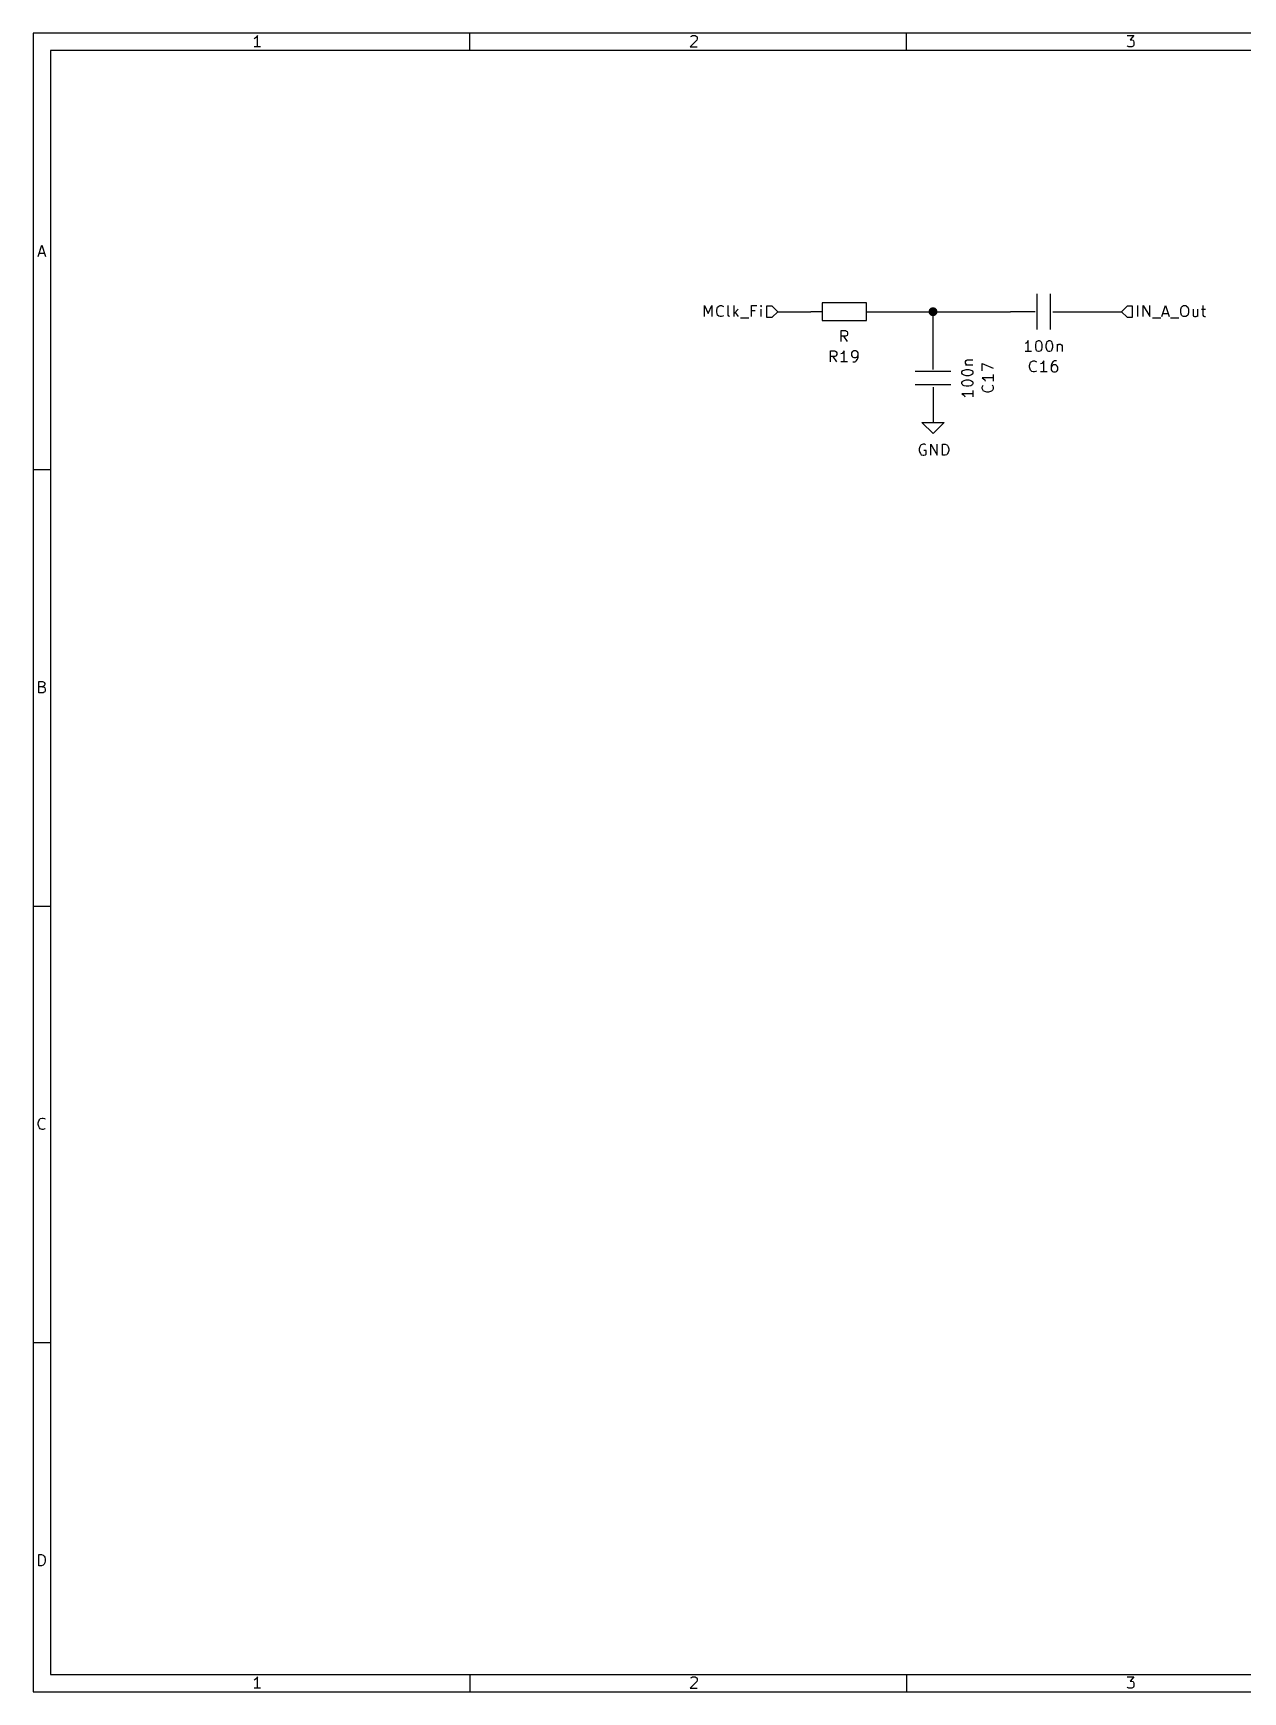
# Model space of a CAD drawing. Extents: x 0.4 to 11.3, y -7.9 to -0.4.
# Drawn here: x 0.39 to 5.85, y -7.87 to -0.39 of the extents above; entities that cross this region are included whole.
import ezdxf

# ---------------------------------------------------------------- set-up
doc = ezdxf.new("R2010")
doc.units = 0
doc.header["$MEASUREMENT"] = 0
for name, color, linetype in [('BROWN2', 54, 'CONTINUOUS'), ('CYAN2', 4, 'CONTINUOUS'), ('GREEN2', 3, 'CONTINUOUS'), ('RED2', 1, 'CONTINUOUS')]:
    doc.layers.add(name, color=color, linetype=linetype)

msp = doc.modelspace()

# ---------------------------------------------------------------- linework, layer by layer
at = {"layer": 'BROWN2', "linetype": 'CONTINUOUS'}
for p, q in [((3.42, -1.672), (3.42, -1.622)), ((3.42, -1.622), (3.437, -1.658)), ((3.437, -1.658), (3.453, -1.622)), ((3.453, -1.622), (3.453, -1.672)), ((3.475, -1.644), (3.477, -1.634)), ((3.475, -1.651), (3.475, -1.644)), ((3.477, -1.634), (3.479, -1.629)), ((3.479, -1.629), (3.484, -1.625)), ((3.484, -1.625), (3.491, -1.622)), ((3.491, -1.622), (3.496, -1.622)), ((3.496, -1.622), (3.503, -1.625)), ((3.503, -1.625), (3.506, -1.627)), ((3.527, -1.665), (3.527, -1.622)), ((3.553, -1.672), (3.553, -1.622)), ((3.572, -1.639), (3.553, -1.658)), ((3.632, -1.672), (3.632, -1.622)), ((3.632, -1.622), (3.656, -1.622)), ((3.675, -1.622), (3.672, -1.625)), ((3.672, -1.625), (3.675, -1.627)), ((3.677, -1.625), (3.675, -1.622)), ((3.675, -1.622), (3.675, -1.627)), ((3.675, -1.627), (3.677, -1.625)), ((3.675, -1.672), (3.675, -1.639)), ((3.725, -1.625), (3.7, -1.625)), ((3.7, -1.625), (3.7, -1.675)), ((3.75, -1.65), (3.725, -1.625)), ((5.325, -1.625), (5.3, -1.65)), ((5.35, -1.625), (5.325, -1.625)), ((5.35, -1.675), (5.35, -1.625)), ((5.374, -1.672), (5.374, -1.622)), ((5.398, -1.672), (5.398, -1.622)), ((5.398, -1.622), (5.427, -1.672)), ((5.427, -1.672), (5.427, -1.622)), ((5.482, -1.672), (5.498, -1.622)), ((5.498, -1.622), (5.515, -1.672)), ((5.567, -1.639), (5.57, -1.629)), ((5.567, -1.655), (5.567, -1.639)), ((5.57, -1.629), (5.574, -1.625)), ((5.574, -1.625), (5.579, -1.622)), ((5.579, -1.622), (5.589, -1.622)), ((5.589, -1.622), (5.593, -1.625)), ((5.593, -1.625), (5.598, -1.629)), ((5.598, -1.629), (5.601, -1.639)), ((5.601, -1.639), (5.601, -1.655)), ((5.622, -1.639), (5.622, -1.665)), ((5.643, -1.639), (5.643, -1.672)), ((5.66, -1.639), (5.679, -1.639)), ((5.667, -1.622), (5.667, -1.665)), ((3.477, -1.66), (3.475, -1.651)), ((3.479, -1.665), (3.477, -1.66)), ((3.484, -1.67), (3.479, -1.665)), ((3.491, -1.672), (3.484, -1.67)), ((3.496, -1.672), (3.491, -1.672)), ((3.503, -1.67), (3.496, -1.672)), ((3.506, -1.667), (3.503, -1.67)), ((3.529, -1.67), (3.527, -1.665)), ((3.534, -1.672), (3.529, -1.67)), ((3.558, -1.653), (3.572, -1.672)), ((3.582, -1.677), (3.62, -1.677)), ((3.648, -1.646), (3.632, -1.646)), ((3.7, -1.675), (3.725, -1.675)), ((3.725, -1.675), (3.75, -1.65)), ((5.3, -1.65), (5.325, -1.675)), ((5.325, -1.675), (5.35, -1.675)), ((5.439, -1.677), (5.477, -1.677)), ((5.486, -1.658), (5.51, -1.658)), ((5.52, -1.677), (5.558, -1.677)), ((5.57, -1.665), (5.567, -1.655)), ((5.574, -1.67), (5.57, -1.665)), ((5.579, -1.672), (5.574, -1.67)), ((5.589, -1.672), (5.579, -1.672)), ((5.593, -1.67), (5.589, -1.672)), ((5.598, -1.665), (5.593, -1.67)), ((5.601, -1.655), (5.598, -1.665)), ((5.622, -1.665), (5.624, -1.67)), ((5.624, -1.67), (5.629, -1.672)), ((5.629, -1.672), (5.636, -1.672)), ((5.636, -1.672), (5.641, -1.67)), ((5.641, -1.67), (5.643, -1.667)), ((5.667, -1.665), (5.67, -1.67)), ((5.67, -1.67), (5.674, -1.672)), ((5.674, -1.672), (5.679, -1.672))]:
    msp.add_line(p, q, dxfattribs=at)
at = {"layer": 'CYAN2', "linetype": 'CONTINUOUS'}
for p, q in [((4.036, -1.785), (4.036, -1.735)), ((4.036, -1.735), (4.055, -1.735)), ((4.055, -1.761), (4.036, -1.761)), ((4.065, -1.785), (4.048, -1.761)), ((4.055, -1.735), (4.06, -1.738)), ((4.06, -1.759), (4.055, -1.761)), ((4.06, -1.738), (4.063, -1.74)), ((4.063, -1.757), (4.06, -1.759)), ((4.063, -1.74), (4.065, -1.745)), ((4.065, -1.752), (4.063, -1.757)), ((4.065, -1.745), (4.065, -1.752)), ((4.87, -1.792), (4.865, -1.794)), ((4.875, -1.787), (4.87, -1.792)), ((4.879, -1.78), (4.875, -1.787)), ((4.879, -1.83), (4.879, -1.78)), ((4.913, -1.799), (4.915, -1.79)), ((4.915, -1.79), (4.917, -1.785)), ((4.917, -1.785), (4.92, -1.783)), ((4.92, -1.783), (4.925, -1.78)), ((4.925, -1.78), (4.929, -1.78)), ((4.929, -1.78), (4.934, -1.783)), ((4.934, -1.783), (4.936, -1.785)), ((4.936, -1.785), (4.939, -1.79)), ((4.939, -1.79), (4.941, -1.799)), ((4.96, -1.799), (4.963, -1.79)), ((4.963, -1.79), (4.965, -1.785)), ((4.965, -1.785), (4.967, -1.783)), ((4.967, -1.783), (4.972, -1.78)), ((4.972, -1.78), (4.977, -1.78)), ((4.977, -1.78), (4.982, -1.783)), ((4.982, -1.783), (4.984, -1.785)), ((4.984, -1.785), (4.986, -1.79)), ((4.986, -1.79), (4.989, -1.799)), ((3.988, -1.876), (3.988, -1.826)), ((3.988, -1.826), (4.007, -1.826)), ((4.007, -1.852), (3.988, -1.852)), ((4.016, -1.876), (4, -1.852)), ((4.007, -1.826), (4.012, -1.829)), ((4.012, -1.85), (4.007, -1.852)), ((4.012, -1.829), (4.014, -1.831)), ((4.014, -1.848), (4.012, -1.85)), ((4.014, -1.831), (4.016, -1.836)), ((4.016, -1.843), (4.014, -1.848)), ((4.016, -1.836), (4.016, -1.843)), ((4.04, -1.838), (4.035, -1.84)), ((4.045, -1.833), (4.04, -1.838)), ((4.05, -1.826), (4.045, -1.833)), ((4.05, -1.876), (4.05, -1.826)), ((4.085, -1.831), (4.083, -1.836)), ((4.083, -1.836), (4.083, -1.848)), ((4.083, -1.848), (4.085, -1.852)), ((4.088, -1.829), (4.085, -1.831)), ((4.085, -1.852), (4.088, -1.855)), ((4.093, -1.826), (4.088, -1.829)), ((4.088, -1.855), (4.093, -1.857)), ((4.102, -1.826), (4.093, -1.826)), ((4.093, -1.857), (4.102, -1.857)), ((4.107, -1.829), (4.102, -1.826)), ((4.102, -1.857), (4.107, -1.855)), ((4.104, -1.871), (4.109, -1.864)), ((4.109, -1.831), (4.107, -1.829)), ((4.107, -1.855), (4.109, -1.852)), ((4.112, -1.836), (4.109, -1.831)), ((4.109, -1.852), (4.112, -1.848)), ((4.109, -1.864), (4.112, -1.855)), ((4.112, -1.855), (4.112, -1.836)), ((4.599, -1.87), (4.604, -1.867)), ((4.604, -1.867), (4.63, -1.867)), ((4.894, -1.83), (4.865, -1.83)), ((4.913, -1.811), (4.913, -1.799)), ((4.915, -1.821), (4.913, -1.811)), ((4.917, -1.825), (4.915, -1.821)), ((4.92, -1.828), (4.917, -1.825)), ((4.925, -1.83), (4.92, -1.828)), ((4.929, -1.83), (4.925, -1.83)), ((4.934, -1.828), (4.929, -1.83)), ((4.936, -1.825), (4.934, -1.828)), ((4.939, -1.821), (4.936, -1.825)), ((4.941, -1.811), (4.939, -1.821)), ((4.941, -1.799), (4.941, -1.811)), ((4.96, -1.811), (4.96, -1.799)), ((4.963, -1.821), (4.96, -1.811)), ((4.965, -1.825), (4.963, -1.821)), ((4.967, -1.828), (4.965, -1.825)), ((4.972, -1.83), (4.967, -1.828)), ((4.977, -1.83), (4.972, -1.83)), ((4.982, -1.828), (4.977, -1.83)), ((4.984, -1.825), (4.982, -1.828)), ((4.986, -1.821), (4.984, -1.825)), ((4.989, -1.811), (4.986, -1.821)), ((4.989, -1.799), (4.989, -1.811)), ((5.01, -1.797), (5.01, -1.83)), ((5.01, -1.802), (5.013, -1.799)), ((5.013, -1.799), (5.017, -1.797)), ((5.017, -1.797), (5.025, -1.797)), ((5.025, -1.797), (5.029, -1.799)), ((5.029, -1.799), (5.032, -1.804)), ((5.032, -1.804), (5.032, -1.83)), ((4.064, -1.876), (4.035, -1.876)), ((4.088, -1.876), (4.097, -1.876)), ((4.097, -1.876), (4.102, -1.874)), ((4.102, -1.874), (4.104, -1.871)), ((4.58, -1.922), (4.583, -1.917)), ((4.58, -1.927), (4.58, -1.922)), ((4.583, -1.932), (4.58, -1.927)), ((4.583, -1.917), (4.585, -1.915)), ((4.585, -1.934), (4.583, -1.932)), ((4.585, -1.915), (4.59, -1.913)), ((4.59, -1.936), (4.585, -1.934)), ((4.59, -1.913), (4.599, -1.91)), ((4.599, -1.939), (4.59, -1.936)), ((4.597, -1.875), (4.599, -1.87)), ((4.597, -1.882), (4.597, -1.875)), ((4.599, -1.886), (4.597, -1.882)), ((4.597, -1.889), (4.63, -1.889)), ((4.602, -1.889), (4.599, -1.886)), ((4.599, -1.91), (4.611, -1.91)), ((4.611, -1.939), (4.599, -1.939)), ((4.611, -1.91), (4.621, -1.913)), ((4.621, -1.936), (4.611, -1.939)), ((4.621, -1.913), (4.625, -1.915)), ((4.625, -1.934), (4.621, -1.936)), ((4.625, -1.915), (4.628, -1.917)), ((4.628, -1.932), (4.625, -1.934)), ((4.628, -1.917), (4.63, -1.922)), ((4.63, -1.927), (4.628, -1.932)), ((4.63, -1.922), (4.63, -1.927)), ((4.671, -1.917), (4.671, -1.884)), ((4.671, -1.884), (4.721, -1.905)), ((4.721, -1.934), (4.721, -1.963)), ((4.885, -1.893), (4.888, -1.883)), ((4.885, -1.9), (4.885, -1.893)), ((4.888, -1.909), (4.885, -1.9)), ((4.888, -1.883), (4.89, -1.878)), ((4.89, -1.914), (4.888, -1.909)), ((4.89, -1.878), (4.895, -1.874)), ((4.895, -1.919), (4.89, -1.914)), ((4.895, -1.874), (4.902, -1.871)), ((4.902, -1.921), (4.895, -1.919)), ((4.902, -1.871), (4.907, -1.871)), ((4.907, -1.921), (4.902, -1.921)), ((4.907, -1.871), (4.914, -1.874)), ((4.914, -1.919), (4.907, -1.921)), ((4.914, -1.874), (4.916, -1.876)), ((4.916, -1.916), (4.914, -1.919)), ((4.94, -1.883), (4.935, -1.885)), ((4.964, -1.921), (4.935, -1.921)), ((4.945, -1.878), (4.94, -1.883)), ((4.95, -1.871), (4.945, -1.878)), ((4.95, -1.921), (4.95, -1.871)), ((4.985, -1.883), (4.983, -1.893)), ((4.983, -1.893), (4.983, -1.912)), ((4.985, -1.895), (4.983, -1.9)), ((4.983, -1.912), (4.985, -1.916)), ((4.99, -1.876), (4.985, -1.883)), ((4.988, -1.893), (4.985, -1.895)), ((4.985, -1.916), (4.988, -1.919)), ((4.993, -1.89), (4.988, -1.893)), ((4.988, -1.919), (4.993, -1.921)), ((4.993, -1.874), (4.99, -1.876)), ((4.997, -1.871), (4.993, -1.874)), ((5.002, -1.89), (4.993, -1.89)), ((4.993, -1.921), (5.002, -1.921)), ((5.007, -1.871), (4.997, -1.871)), ((5.007, -1.893), (5.002, -1.89)), ((5.002, -1.921), (5.007, -1.919)), ((5.009, -1.895), (5.007, -1.893)), ((5.007, -1.919), (5.009, -1.916)), ((5.012, -1.9), (5.009, -1.895)), ((5.009, -1.916), (5.012, -1.912)), ((5.012, -1.912), (5.012, -1.9)), ((4.58, -1.97), (4.583, -1.965)), ((4.58, -1.975), (4.58, -1.97)), ((4.583, -1.979), (4.58, -1.975)), ((4.583, -1.965), (4.585, -1.963)), ((4.585, -1.982), (4.583, -1.979)), ((4.585, -1.963), (4.59, -1.96)), ((4.59, -1.984), (4.585, -1.982)), ((4.59, -1.96), (4.599, -1.958)), ((4.599, -1.986), (4.59, -1.984)), ((4.599, -1.958), (4.611, -1.958)), ((4.611, -1.986), (4.599, -1.986)), ((4.611, -1.958), (4.621, -1.96)), ((4.621, -1.984), (4.611, -1.986)), ((4.621, -1.96), (4.625, -1.963)), ((4.625, -1.982), (4.621, -1.984)), ((4.625, -1.963), (4.628, -1.965)), ((4.628, -1.979), (4.625, -1.982)), ((4.628, -1.965), (4.63, -1.97)), ((4.63, -1.975), (4.628, -1.979)), ((4.63, -1.97), (4.63, -1.975)), ((4.63, -2.005), (4.63, -2.034)), ((4.721, -1.948), (4.671, -1.948)), ((4.671, -1.948), (4.678, -1.953)), ((4.671, -1.991), (4.674, -1.984)), ((4.671, -1.996), (4.671, -1.991)), ((4.674, -2.003), (4.671, -1.996)), ((4.674, -1.984), (4.676, -1.982)), ((4.678, -2.008), (4.674, -2.003)), ((4.678, -1.953), (4.683, -1.958)), ((4.683, -2.01), (4.678, -2.008)), ((4.683, -1.958), (4.685, -1.963)), ((4.693, -2.013), (4.683, -2.01)), ((4.7, -2.013), (4.693, -2.013)), ((4.709, -2.01), (4.7, -2.013)), ((4.714, -2.008), (4.709, -2.01)), ((4.719, -2.003), (4.714, -2.008)), ((4.716, -1.982), (4.719, -1.984)), ((4.719, -1.984), (4.721, -1.991)), ((4.721, -1.996), (4.719, -2.003)), ((4.721, -1.991), (4.721, -1.996)), ((4.63, -2.02), (4.58, -2.02)), ((4.58, -2.02), (4.587, -2.025)), ((4.587, -2.025), (4.592, -2.029)), ((4.592, -2.029), (4.594, -2.034)), ((4.39, -2.259), (4.388, -2.269)), ((4.388, -2.269), (4.388, -2.276)), ((4.388, -2.276), (4.39, -2.285)), ((4.393, -2.254), (4.39, -2.259)), ((4.39, -2.285), (4.393, -2.29)), ((4.397, -2.25), (4.393, -2.254)), ((4.393, -2.29), (4.397, -2.295)), ((4.405, -2.247), (4.397, -2.25)), ((4.397, -2.295), (4.405, -2.297)), ((4.412, -2.247), (4.405, -2.247)), ((4.405, -2.297), (4.409, -2.297)), ((4.419, -2.276), (4.409, -2.276)), ((4.409, -2.297), (4.416, -2.295)), ((4.416, -2.25), (4.412, -2.247)), ((4.416, -2.295), (4.419, -2.292)), ((4.419, -2.292), (4.419, -2.276)), ((4.44, -2.297), (4.44, -2.247)), ((4.44, -2.247), (4.469, -2.297)), ((4.469, -2.297), (4.469, -2.247)), ((4.493, -2.297), (4.493, -2.247)), ((4.493, -2.247), (4.505, -2.247)), ((4.505, -2.297), (4.493, -2.297)), ((4.505, -2.247), (4.512, -2.25)), ((4.512, -2.295), (4.505, -2.297)), ((4.512, -2.25), (4.516, -2.254)), ((4.516, -2.29), (4.512, -2.295)), ((4.516, -2.254), (4.519, -2.259)), ((4.519, -2.285), (4.516, -2.29)), ((4.519, -2.259), (4.521, -2.269)), ((4.521, -2.276), (4.519, -2.285)), ((4.521, -2.269), (4.521, -2.276))]:
    msp.add_line(p, q, dxfattribs=at)
at = {"layer": 'GREEN2', "linetype": 'CONTINUOUS'}
for p, q in [((3.75, -1.65), (3.9, -1.65)), ((4.2, -1.65), (4.45, -1.65)), ((4.45, -1.8), (4.45, -1.65)), ((4.45, -1.65), (4.8, -1.65)), ((5.1, -1.65), (5.3, -1.65))]:
    msp.add_line(p, q, dxfattribs=at)
at = {"layer": 'GREEN2', "const_width": 0.02}
msp.add_lwpolyline([(4.44, -1.65, 1), (4.46, -1.65, 1)], format="xyb", close=True, dxfattribs=at)
at = {"layer": 'RED2', "linetype": 'CONTINUOUS'}
for p, q in [((0.394, -0.394), (0.394, -7.874)), ((11.299, -0.394), (0.394, -0.394)), ((1.395, -0.417), (1.39, -0.419)), ((1.4, -0.412), (1.395, -0.417)), ((1.405, -0.405), (1.4, -0.412)), ((1.405, -0.456), (1.405, -0.405)), ((2.362, -0.472), (2.362, -0.394)), ((3.385, -0.426), (3.356, -0.456)), ((3.358, -0.409), (3.361, -0.407)), ((3.361, -0.407), (3.366, -0.405)), ((3.366, -0.405), (3.378, -0.405)), ((3.378, -0.405), (3.383, -0.407)), ((3.383, -0.407), (3.385, -0.409)), ((3.385, -0.409), (3.387, -0.414)), ((3.387, -0.419), (3.385, -0.426)), ((3.387, -0.414), (3.387, -0.419)), ((4.331, -0.472), (4.331, -0.394)), ((5.325, -0.405), (5.356, -0.405)), ((5.356, -0.405), (5.339, -0.424)), ((5.339, -0.424), (5.347, -0.424)), ((5.347, -0.424), (5.352, -0.426)), ((5.352, -0.426), (5.354, -0.429)), ((5.354, -0.429), (5.356, -0.434)), ((5.356, -0.446), (5.354, -0.451)), ((5.356, -0.434), (5.356, -0.446)), ((0.472, -0.472), (0.472, -7.796)), ((11.221, -0.472), (0.472, -0.472)), ((1.419, -0.456), (1.39, -0.456)), ((3.356, -0.456), (3.387, -0.456)), ((5.327, -0.453), (5.325, -0.451)), ((5.332, -0.456), (5.327, -0.453)), ((5.347, -0.456), (5.332, -0.456)), ((5.352, -0.453), (5.347, -0.456)), ((5.354, -0.451), (5.352, -0.453)), ((0.416, -1.401), (0.433, -1.35)), ((0.42, -1.386), (0.445, -1.386)), ((0.433, -1.35), (0.45, -1.401)), ((4.92, -1.73), (4.92, -1.57)), ((4.98, -1.73), (4.98, -1.57)), ((4.15, -1.61), (3.95, -1.61)), ((3.95, -1.61), (3.95, -1.69)), ((4.15, -1.69), (4.15, -1.61)), ((3.95, -1.65), (3.9, -1.65)), ((3.95, -1.69), (4.15, -1.69)), ((4.15, -1.65), (4.2, -1.65)), ((4.91, -1.65), (4.8, -1.65)), ((4.99, -1.65), (5.1, -1.65)), ((4.45, -1.91), (4.45, -1.8)), ((4.53, -1.92), (4.37, -1.92)), ((4.53, -1.98), (4.37, -1.98)), ((4.45, -1.99), (4.45, -2.1)), ((4.45, -2.2), (4.4, -2.15)), ((4.4, -2.15), (4.45, -2.15)), ((4.45, -2.1), (4.45, -2.15)), ((4.45, -2.15), (4.5, -2.15)), ((4.5, -2.15), (4.45, -2.2)), ((0.394, -2.362), (0.472, -2.362)), ((0.419, -3.369), (0.419, -3.318)), ((0.419, -3.318), (0.436, -3.318)), ((0.436, -3.342), (0.419, -3.342)), ((0.436, -3.318), (0.441, -3.32)), ((0.441, -3.339), (0.436, -3.342)), ((0.436, -3.342), (0.443, -3.344)), ((0.441, -3.32), (0.443, -3.322)), ((0.443, -3.337), (0.441, -3.339)), ((0.443, -3.322), (0.446, -3.327)), ((0.446, -3.332), (0.443, -3.337)), ((0.443, -3.344), (0.446, -3.347)), ((0.446, -3.364), (0.443, -3.366)), ((0.446, -3.327), (0.446, -3.332)), ((0.446, -3.347), (0.448, -3.352)), ((0.448, -3.359), (0.446, -3.364)), ((0.448, -3.352), (0.448, -3.359)), ((0.439, -3.369), (0.419, -3.369)), ((0.443, -3.366), (0.439, -3.369)), ((0.394, -4.331), (0.472, -4.331)), ((0.417, -5.308), (0.419, -5.299)), ((0.417, -5.316), (0.417, -5.308)), ((0.419, -5.299), (0.422, -5.294)), ((0.422, -5.294), (0.426, -5.289)), ((0.426, -5.289), (0.434, -5.287)), ((0.434, -5.287), (0.439, -5.287)), ((0.439, -5.287), (0.446, -5.289)), ((0.446, -5.289), (0.448, -5.291)), ((0.419, -5.325), (0.417, -5.316)), ((0.422, -5.33), (0.419, -5.325)), ((0.426, -5.335), (0.422, -5.33)), ((0.434, -5.338), (0.426, -5.335)), ((0.439, -5.338), (0.434, -5.338)), ((0.446, -5.335), (0.439, -5.338)), ((0.448, -5.333), (0.446, -5.335)), ((0.394, -6.299), (0.472, -6.299)), ((0.419, -7.306), (0.419, -7.255)), ((0.419, -7.255), (0.431, -7.255)), ((0.431, -7.255), (0.439, -7.257)), ((0.431, -7.306), (0.419, -7.306)), ((0.439, -7.303), (0.431, -7.306)), ((0.439, -7.257), (0.443, -7.262)), ((0.443, -7.298), (0.439, -7.303)), ((0.443, -7.262), (0.446, -7.267)), ((0.446, -7.293), (0.443, -7.298)), ((0.446, -7.267), (0.448, -7.276)), ((0.448, -7.284), (0.446, -7.293)), ((0.448, -7.276), (0.448, -7.284)), ((0.472, -7.796), (11.221, -7.796)), ((1.395, -7.819), (1.39, -7.821)), ((1.4, -7.814), (1.395, -7.819)), ((1.405, -7.807), (1.4, -7.814)), ((1.405, -7.858), (1.405, -7.807)), ((2.362, -7.796), (2.362, -7.874)), ((3.385, -7.828), (3.356, -7.858)), ((3.358, -7.811), (3.361, -7.809)), ((3.361, -7.809), (3.366, -7.807)), ((3.366, -7.807), (3.378, -7.807)), ((3.378, -7.807), (3.383, -7.809)), ((3.383, -7.809), (3.385, -7.811)), ((3.385, -7.811), (3.387, -7.816)), ((3.387, -7.821), (3.385, -7.828)), ((3.387, -7.816), (3.387, -7.821)), ((4.331, -7.796), (4.331, -7.874)), ((5.325, -7.807), (5.356, -7.807)), ((5.327, -7.855), (5.325, -7.853)), ((5.356, -7.807), (5.339, -7.826)), ((5.339, -7.826), (5.347, -7.826)), ((5.347, -7.826), (5.352, -7.828)), ((5.352, -7.828), (5.354, -7.831)), ((5.354, -7.853), (5.352, -7.855)), ((5.354, -7.831), (5.356, -7.836)), ((5.356, -7.848), (5.354, -7.853)), ((5.356, -7.836), (5.356, -7.848)), ((0.394, -7.874), (11.299, -7.874)), ((1.419, -7.858), (1.39, -7.858)), ((3.356, -7.858), (3.387, -7.858)), ((5.332, -7.858), (5.327, -7.855)), ((5.347, -7.858), (5.332, -7.858)), ((5.352, -7.855), (5.347, -7.858))]:
    msp.add_line(p, q, dxfattribs=at)

doc.saveas('drawing.dxf')
